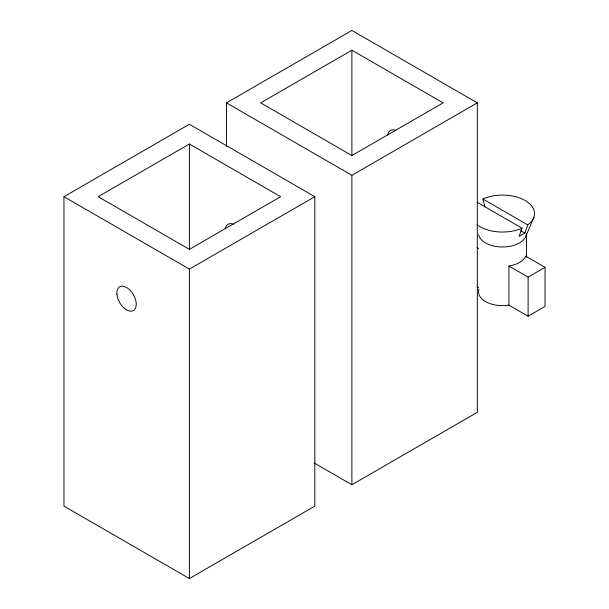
<?xml version="1.0" encoding="UTF-8"?>
<svg xmlns="http://www.w3.org/2000/svg" width="609" height="609" viewBox="0 0 609 609"><rect width="100%" height="100%" fill="white"/><g stroke="black" fill="none" stroke-linecap="round" stroke-linejoin="round"><path stroke-width="0.91" d="M477.19 202.295L521.989 228.162L519.119 236.376L524.851 233.102L527.752 224.904L530.363 222.673A32.011 18.483 0 0 0 524.341 200.049A32.011 18.483 0 0 0 484.84 198.153L482.922 199.021L484.909 207.007M526.031 235.889L533.872 217.253M63.953 196.692L189.391 124.266L314.83 196.692L314.83 506.132L189.391 578.55L63.953 506.132L63.953 196.692L189.391 269.109L314.83 196.692M226.449 146.533L226.449 102.868L351.888 30.45L477.327 102.868L477.327 412.308L351.888 484.734L314.175 462.962M189.391 144.021L98.163 196.692L189.391 249.363L280.62 196.692L189.391 144.021L189.391 249.606M351.888 50.204L260.66 102.868L351.888 155.539L443.116 102.868L351.888 50.204L351.888 155.79M226.449 102.868L351.888 175.293L477.327 102.868M508.918 305.139L508.918 266.034L528.11 277.11L545.047 267.336L545.047 306.441L528.11 316.223L508.918 305.139A24.01 13.862 0 0 1 478.986 289.016M521.989 228.162L520.17 228.976A32.011 18.483 0 0 1 476.976 224.713M482.922 199.021L527.752 224.904M520.786 230.758L524.851 233.102M545.047 267.336L525.681 256.153L524.996 257.531A24.01 13.862 0 0 1 508.918 266.034M477.053 247.635L478.636 248.548M477.053 286.74L478.636 287.654M528.11 277.11L528.11 316.223M526.496 233.727L526.496 257.379M351.888 175.293L351.888 484.734M189.391 269.109L189.391 578.55M526.404 234.45A24.01 13.862 0 0 1 502.714 246.98A24.01 13.862 0 0 1 478.651 234.686M387.811 135.031A13.71 7.917 60 0 1 395.873 130.379M225.315 228.847A13.71 7.917 60 0 1 233.369 224.196M116.913 294.276A13.71 7.917 60 0 0 132.252 311.016A13.71 7.917 60 0 0 130.493 290.721A13.71 7.917 60 0 0 116.913 294.276"/></g></svg>
